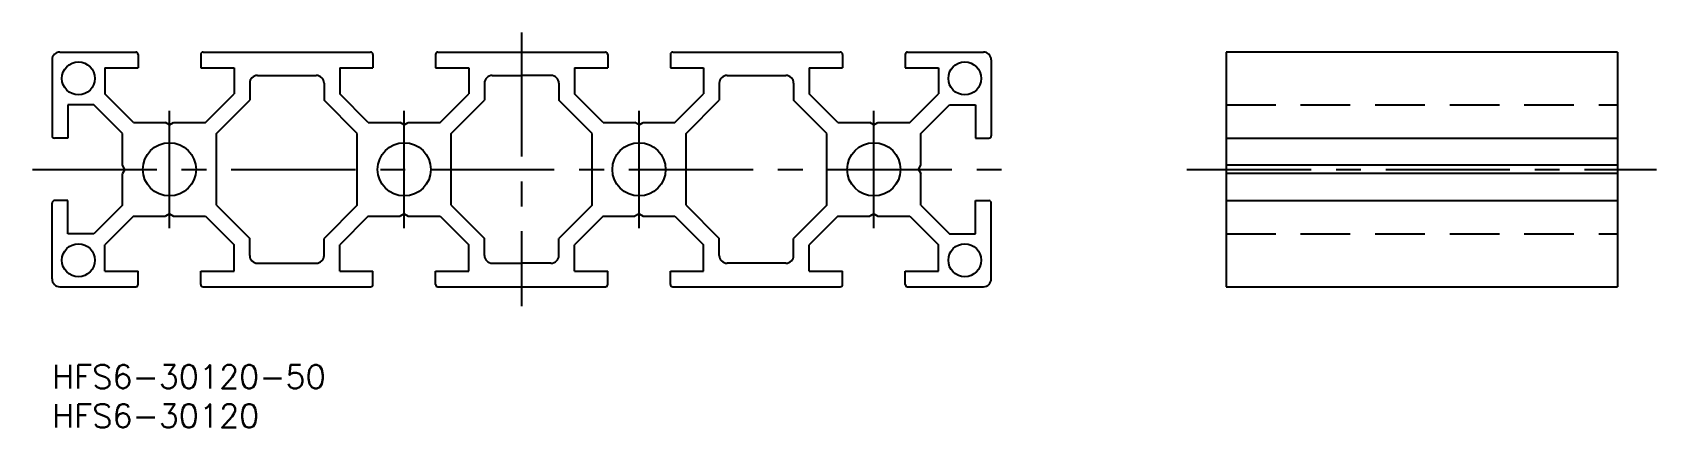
# Model space of a CAD drawing. Extents: x -2 to 205, y -8 to 43.
import ezdxf

# ---------------------------------------------------------------- set-up
doc = ezdxf.new("R2010")
doc.units = 0
doc.header["$LTSCALE"] = 0.5
doc.linetypes.add('CENTER', pattern=[50.8, 31.75, -6.35, 6.35, -6.35])
doc.linetypes.add('DASHED', pattern=[19.05, 12.7, -6.35])
for name, color, linetype in [('MSM_CENTER', 1, 'CENTER'), ('MSM_CONTINUOUS', 7, 'CONTINUOUS'), ('MSM_DASHED', 4, 'DASHED'), ('MSM_PART_NUMBER', 7, 'CONTINUOUS')]:
    doc.layers.add(name, color=color, linetype=linetype)
doc.styles.get("Standard").update_dxf_attribs({"font": 'txt.shx', "height": 3, "bigfont": 'bigfont.shx'})

# ---------------------------------------------------------------- blocks, each defined once
blk = doc.blocks.new('*U2')
at = {"layer": 'MSM_PART_NUMBER'}
blk.add_text('HFS6-30120-50', height=3, dxfattribs=at).set_placement((0, -3))
blk = doc.blocks.new('*U3')
at = {"layer": 'MSM_PART_NUMBER'}
blk.add_text('HFS6-30120', height=3, dxfattribs=at).set_placement((0, -8))

msp = doc.modelspace()

# ---------------------------------------------------------------- linework, layer by layer
at = {"layer": 'MSM_CENTER'}
for p, q in [((60, 42.5), (60, 7.5)), ((15, 17.5), (15, 32.5)), ((45, 17.5), (45, 32.5)), ((75, 17.5), (75, 32.5)), ((105, 17.5), (105, 32.5)), ((-2.5, 25), (122.5, 25)), ((145, 25), (205, 25))]:
    msp.add_line(p, q, dxfattribs=at)
at = {"layer": 'MSM_CONTINUOUS'}
for p, q in [((1, 40), (10.7, 40)), ((11, 39.7), (11, 38)), ((19, 39.7), (19, 38)), ((19.3, 40), (40.7, 40)), ((41, 39.7), (41, 38)), ((49, 39.7), (49, 38)), ((49.3, 40), (70.7, 40)), ((71, 39.7), (71, 38)), ((79, 39.7), (79, 38)), ((79.3, 40), (100.7, 40)), ((101, 39.7), (101, 38)), ((109, 39.7), (109, 38)), ((109.3, 40), (119, 40)), ((150, 40), (150, 10)), ((200, 40), (150, 40)), ((200, 40), (200, 10)), ((0, 39), (0, 29.3)), ((6.75, 38), (6.75, 34.66)), ((6.75, 38), (11, 38)), ((19, 38), (23.25, 38)), ((23.25, 38), (23.25, 34.66)), ((36.75, 38), (36.75, 34.66)), ((36.75, 38), (41, 38)), ((49, 38), (53.25, 38)), ((53.25, 38), (53.25, 34.66)), ((66.75, 38), (66.75, 34.66)), ((66.75, 38), (71, 38)), ((79, 38), (83.25, 38)), ((83.25, 38), (83.25, 34.66)), ((96.75, 38), (96.75, 34.66)), ((96.75, 38), (101, 38)), ((109, 38), (113.25, 38)), ((113.25, 38), (113.25, 34.66)), ((120, 39), (120, 29.3)), ((25.25, 36), (25.25, 33.84)), ((26.25, 37), (33.75, 37)), ((34.75, 36), (34.75, 33.84)), ((55.25, 36), (55.25, 33.84)), ((56.25, 37), (60, 37)), ((63.75, 37), (60, 37)), ((64.75, 36), (64.75, 33.84)), ((85.25, 36), (85.25, 33.84)), ((86.25, 37), (93.75, 37)), ((94.75, 36), (94.75, 33.84)), ((2, 33.25), (2, 29)), ((5.34, 33.25), (2, 33.25)), ((9, 29.59), (5.34, 33.25)), ((10.41, 31), (6.75, 34.66)), ((19.59, 31), (23.25, 34.66)), ((21, 29.59), (25.25, 33.84)), ((39, 29.59), (34.75, 33.84)), ((40.41, 31), (36.75, 34.66)), ((49.59, 31), (53.25, 34.66)), ((51, 29.59), (55.25, 33.84)), ((69, 29.59), (64.75, 33.84)), ((70.41, 31), (66.75, 34.66)), ((79.59, 31), (83.25, 34.66)), ((81, 29.59), (85.25, 33.84)), ((99, 29.59), (94.75, 33.84)), ((100.41, 31), (96.75, 34.66)), ((109.59, 31), (113.25, 34.66)), ((111, 29.59), (114.66, 33.25)), ((114.66, 33.25), (118, 33.25)), ((118, 33.25), (118, 29)), ((9, 25.52), (9, 29.59)), ((10.41, 31), (14.48, 31)), ((15, 30.7), (14.48, 31)), ((15, 30.7), (15.52, 31)), ((15.52, 31), (19.59, 31)), ((21, 20.41), (21, 29.59)), ((39, 20.41), (39, 29.59)), ((40.41, 31), (44.48, 31)), ((45, 30.7), (44.48, 31)), ((45, 30.7), (45.52, 31)), ((45.52, 31), (49.59, 31)), ((51, 20.41), (51, 29.59)), ((69, 20.41), (69, 29.59)), ((70.41, 31), (74.48, 31)), ((75, 30.7), (74.48, 31)), ((75, 30.7), (75.52, 31)), ((75.52, 31), (79.59, 31)), ((81, 20.41), (81, 29.59)), ((99, 20.41), (99, 29.59)), ((100.41, 31), (104.48, 31)), ((105, 30.7), (104.48, 31)), ((105, 30.7), (105.52, 31)), ((105.52, 31), (109.59, 31)), ((111, 25.52), (111, 29.59)), ((2, 29), (0.3, 29)), ((118, 29), (119.7, 29)), ((150, 29), (200, 29)), ((9.3, 25), (9, 25.52)), ((9.3, 25), (9, 24.48)), ((110.7, 25), (111, 25.52)), ((110.7, 25), (111, 24.48)), ((200, 25.52), (150, 25.52)), ((9, 20.41), (9, 24.48)), ((111, 20.41), (111, 24.48)), ((200, 24.48), (150, 24.48)), ((2, 21), (0.3, 21)), ((2, 16.75), (2, 21)), ((118, 21), (119.7, 21)), ((118, 16.75), (118, 21)), ((150, 21), (200, 21)), ((0, 11), (0, 20.7)), ((9, 20.41), (5.34, 16.75)), ((10.41, 19), (6.75, 15.34)), ((10.41, 19), (14.48, 19)), ((15, 19.3), (14.48, 19)), ((15, 19.3), (15.52, 19)), ((15.52, 19), (19.59, 19)), ((19.59, 19), (23.25, 15.34)), ((21, 20.41), (25.25, 16.16)), ((39, 20.41), (34.75, 16.16)), ((40.41, 19), (36.75, 15.34)), ((40.41, 19), (44.48, 19)), ((45, 19.3), (44.48, 19)), ((45, 19.3), (45.52, 19)), ((45.52, 19), (49.59, 19)), ((49.59, 19), (53.25, 15.34)), ((51, 20.41), (55.25, 16.16)), ((69, 20.41), (64.75, 16.16)), ((70.41, 19), (66.75, 15.34)), ((70.41, 19), (74.48, 19)), ((75, 19.3), (74.48, 19)), ((75, 19.3), (75.52, 19)), ((75.52, 19), (79.59, 19)), ((79.59, 19), (83.25, 15.34)), ((81, 20.41), (85.25, 16.16)), ((99, 20.41), (94.75, 16.16)), ((100.41, 19), (96.75, 15.34)), ((100.41, 19), (104.48, 19)), ((105, 19.3), (104.48, 19)), ((105, 19.3), (105.52, 19)), ((105.52, 19), (109.59, 19)), ((109.59, 19), (113.25, 15.34)), ((111, 20.41), (114.66, 16.75)), ((120, 11), (120, 20.7)), ((5.34, 16.75), (2, 16.75)), ((114.66, 16.75), (118, 16.75)), ((6.75, 12), (6.75, 15.34)), ((23.25, 12), (23.25, 15.34)), ((25.25, 14), (25.25, 16.16)), ((34.75, 14), (34.75, 16.16)), ((36.75, 12), (36.75, 15.34)), ((53.25, 12), (53.25, 15.34)), ((55.25, 14), (55.25, 16.16)), ((64.75, 14), (64.75, 16.16)), ((66.75, 12), (66.75, 15.34)), ((83.25, 12), (83.25, 15.34)), ((85.25, 14), (85.25, 16.16)), ((94.75, 14), (94.75, 16.16)), ((96.75, 12), (96.75, 15.34)), ((113.25, 12), (113.25, 15.34)), ((26.25, 13), (33.75, 13)), ((56.25, 13), (60, 13)), ((63.75, 13), (60, 13)), ((93.75, 13), (86.25, 13)), ((6.75, 12), (11, 12)), ((11, 10.3), (11, 12)), ((19, 10.3), (19, 12)), ((19, 12), (23.25, 12)), ((36.75, 12), (41, 12)), ((41, 10.3), (41, 12)), ((49, 10.3), (49, 12)), ((49, 12), (53.25, 12)), ((66.75, 12), (71, 12)), ((71, 10.3), (71, 12)), ((79, 10.3), (79, 12)), ((79, 12), (83.25, 12)), ((96.75, 12), (101, 12)), ((101, 10.3), (101, 12)), ((109, 10.3), (109, 12)), ((109, 12), (113.25, 12)), ((1, 10), (10.7, 10)), ((19.3, 10), (40.7, 10)), ((49.3, 10), (70.7, 10)), ((79.3, 10), (100.7, 10)), ((109.3, 10), (119, 10)), ((150, 10), (200, 10))]:
    msp.add_line(p, q, dxfattribs=at)
for centre, radius in [((3.37, 36.63), 2.1), ((116.62, 36.63), 2.1), ((15, 25), 3.4), ((45, 25), 3.4), ((75, 25), 3.4), ((105, 25), 3.4), ((3.37, 13.38), 2.1), ((116.62, 13.38), 2.1)]:
    msp.add_circle(centre, radius, dxfattribs=at)
for centre, radius, start, end in [((1, 39), 1, 90, 180), ((10.7, 39.7), 0.3, 0, 90), ((19.3, 39.7), 0.3, 90, 180), ((40.7, 39.7), 0.3, 0, 90), ((49.3, 39.7), 0.3, 90, 180), ((70.7, 39.7), 0.3, 0, 90), ((79.3, 39.7), 0.3, 90, 180), ((100.7, 39.7), 0.3, 0, 90), ((109.3, 39.7), 0.3, 90, 180), ((119, 39), 1, 0, 90), ((26.25, 36), 1, 90, 180), ((33.75, 36), 1, 0, 90), ((56.25, 36), 1, 90, 180), ((63.75, 36), 1, 0, 90), ((86.25, 36), 1, 90, 180), ((93.75, 36), 1, 0, 90), ((0.3, 29.3), 0.3, 180, 270), ((119.7, 29.3), 0.3, 270, 0), ((0.3, 20.7), 0.3, 90, 180), ((119.7, 20.7), 0.3, 0, 90), ((26.25, 14), 1, 180, 270), ((33.75, 14), 1, 270, 0), ((56.25, 14), 1, 180, 270), ((63.75, 14), 1, 270, 0), ((86.25, 14), 1, 180, 270), ((93.75, 14), 1, 270, 0), ((1, 11), 1, 180, 270), ((119, 11), 1, 270, 0), ((10.7, 10.3), 0.3, 270, 0), ((19.3, 10.3), 0.3, 180, 270), ((40.7, 10.3), 0.3, 270, 0), ((49.3, 10.3), 0.3, 180, 270), ((70.7, 10.3), 0.3, 270, 0), ((79.3, 10.3), 0.3, 180, 270), ((100.7, 10.3), 0.3, 270, 0), ((109.3, 10.3), 0.3, 180, 270)]:
    msp.add_arc(centre, radius, start, end, dxfattribs=at)
at = {"layer": 'MSM_DASHED'}
for p, q in [((150, 33.25), (200, 33.25)), ((150, 16.75), (200, 16.75))]:
    msp.add_line(p, q, dxfattribs=at)

# ---------------------------------------------------------------- block references
at = {"layer": 'MSM_CONTINUOUS'}
for name in ['*U2', '*U3']:
    msp.add_blockref(name, (0, 0), dxfattribs=at)

doc.saveas('drawing.dxf')
